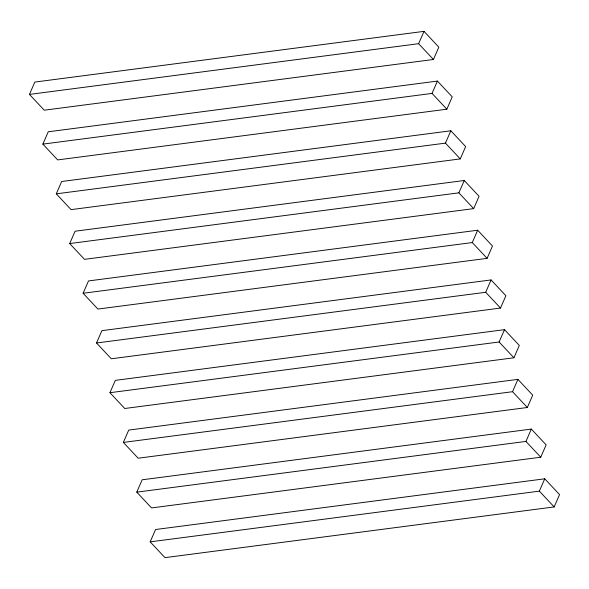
<?xml version="1.0" encoding="UTF-8"?>
<svg xmlns="http://www.w3.org/2000/svg" width="589" height="589" viewBox="0 0 589 589"><rect width="100%" height="100%" fill="white"/><g stroke="black" fill="none" stroke-linecap="round" stroke-linejoin="round"><path stroke-width="0.88" d="M29.45 94.409L34.832 82.07L424.014 31.357L438.82 47.142L433.438 59.482L44.256 110.195L29.45 94.409L418.624 43.696L433.438 59.482M42.864 144.121L48.246 131.789L437.428 81.076L452.234 96.861L446.852 109.201L57.67 159.913L42.864 144.121L432.039 93.408L446.852 109.201M56.279 193.84L61.661 181.508L450.843 130.787L465.649 146.58L460.267 158.912L71.085 209.632L56.279 193.84L445.453 143.127L460.267 158.912M69.693 243.559L75.075 231.219L464.257 180.506L479.063 196.292L473.681 208.631L84.499 259.344L69.693 243.559L458.868 192.839L473.681 208.631M83.108 293.27L88.49 280.938L477.672 230.225L492.478 246.011L487.096 258.35L97.914 309.063L83.108 293.27L472.282 242.558L487.096 258.35M96.522 342.989L101.904 330.65L491.086 279.937L505.892 295.73L500.51 308.062L111.328 358.775L96.522 342.989L485.697 292.277L500.51 308.062M109.937 392.708L115.319 380.369L504.501 329.656L519.307 345.441L513.925 357.781L124.743 408.494L109.937 392.708L499.111 341.988L513.925 357.781M123.351 442.42L128.733 430.088L517.915 379.368L532.721 395.16L527.339 407.492L138.157 458.213L123.351 442.42L512.526 391.707L527.339 407.492M136.766 492.139L142.148 479.799L531.33 429.086L546.136 444.879L540.754 457.211L151.572 507.924L136.766 492.139L525.94 441.426L540.754 457.211M150.18 541.858L155.562 529.518L544.744 478.805L559.55 494.591L554.168 506.93L164.986 557.643L150.18 541.858L539.355 491.138L554.168 506.93M418.624 43.696L424.014 31.357M432.039 93.408L437.428 81.076M445.453 143.127L450.843 130.787M458.868 192.839L464.257 180.506M472.282 242.558L477.672 230.225M485.697 292.277L491.086 279.937M499.111 341.988L504.501 329.656M512.526 391.707L517.915 379.368M525.94 441.426L531.33 429.086M539.355 491.138L544.744 478.805"/></g></svg>
